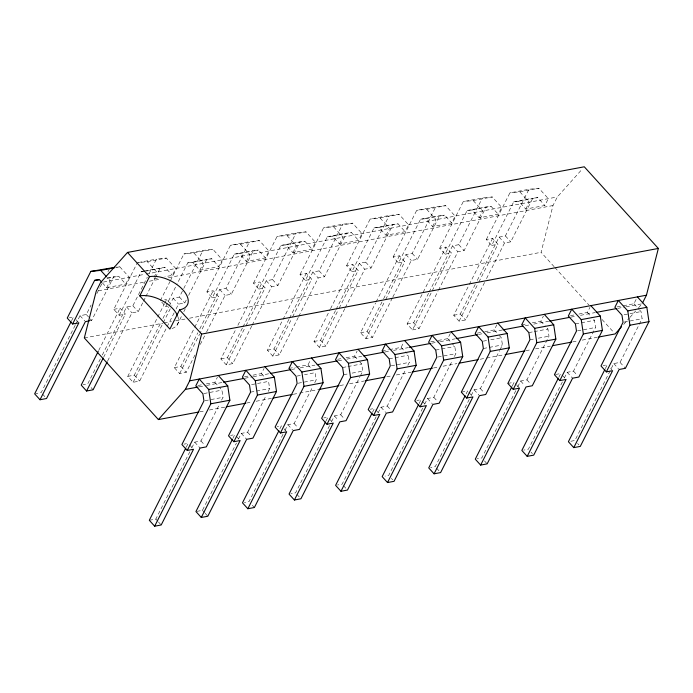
<?xml version="1.0" encoding="UTF-8"?>
<svg xmlns="http://www.w3.org/2000/svg" width="693" height="693" viewBox="0 0 693 693"><rect width="100%" height="100%" fill="white"/><g stroke="black" fill="none" stroke-linecap="round" stroke-linejoin="round"><path stroke-width="0.52" stroke-dasharray="3.46 2.6" d="M554.157 266.71L541.094 252.295L552.988 205.544L557.328 196.959L582.155 169.179M71.561 320.755L73.51 316.909L69.326 317.697M75.173 325.303L41.173 392.61L35.586 393.667M75.658 324.341L80.033 315.687L86.304 314.518L91.112 304.989M96.881 293.563L99.766 287.855M100.251 286.902L102.174 283.091M107.943 271.665L109.39 268.815M102.443 282.943L106.713 287.647L110.17 280.795L107.259 277.59M89.57 320.816L91.658 320.417L113.713 276.767L118.668 276.238L125.771 284.069L129.236 277.226L119.776 266.805L115.818 267.229M113.799 309.355L120.071 308.186L125.424 314.094L119.161 315.263L113.799 309.355L137.361 262.708L147.271 261.651L166.337 258.073L175.788 268.494L172.332 275.338L164.917 276.732M98.692 350.493L120.071 308.186M119.161 315.263L141.207 271.613L143.33 271.214M100.364 358.887L87.734 383.887L83.073 384.762M102.304 355.041L126.594 306.956L132.865 305.786L147.288 277.217M103.569 357.363L125.424 314.094M149.212 273.414L156.427 259.13L166.337 258.073M107.666 360.949L131.956 312.864L138.219 311.694L143.018 302.2M143.494 301.256L145.409 297.453M145.894 296.509L154.998 278.473M155.475 277.529L160.274 268.035L165.229 267.507L172.332 275.338M160.36 300.632L169.976 281.583M170.461 280.63L183.922 253.976L202.988 250.398L212.898 249.341L222.349 259.762L218.893 266.614L199.827 270.183L192.723 262.352L187.768 262.881L176.741 284.71M174.142 312.794L139.657 381.063L133.125 382.285L127.772 376.377L164.198 304.262M164.683 303.3L166.623 299.454L171.985 305.362M161.694 302.105L165.714 306.54L176.265 285.655M127.772 376.377L134.295 375.156L161.01 322.271M162.95 318.425L168.78 306.886M169.265 305.925L173.155 298.233L179.418 297.054L183.264 289.44M133.125 382.285L162.76 323.631M163.245 322.669L170.53 308.246M183.749 288.487L202.988 250.398M176.083 308.948L178.508 304.14L184.78 302.962L186.218 300.112M199.827 270.183L203.283 263.34L193.832 252.919L183.922 253.976M188.617 295.374L206.835 259.312L211.789 258.784L218.893 266.614M177.036 325.138L181.895 315.523M183.836 311.677L185.291 308.792M206.912 291.9L230.483 245.244L249.549 241.675L259.451 240.618L268.91 251.039L265.454 257.883L246.387 261.46L239.284 253.629L234.329 254.149L212.275 297.808L206.912 291.9L213.184 290.722L218.546 296.63L200.086 333.168M194.958 355.024L186.209 372.332L179.686 373.562L174.324 367.654L194.239 328.222M194.724 327.261L213.184 290.722M174.324 367.654L180.856 366.424L197.851 332.77M199.792 328.924L219.707 289.501L225.979 288.323L249.549 241.675M179.686 373.562L199.601 334.13M200.294 344.447L206.124 332.909M206.609 331.947L225.069 295.409L231.341 294.23L253.387 250.58L258.342 250.052L265.454 257.883M246.387 261.46L249.844 254.608L240.393 244.187L230.483 245.244M253.473 283.168L277.044 236.512L296.102 232.943L306.011 231.886L315.471 242.307L312.006 249.151L292.948 252.728L285.837 244.898L280.882 245.426L258.836 289.076L253.473 283.168L259.745 281.999L265.107 287.907L245.677 326.368M251.715 326.1L232.77 363.608L226.247 364.83L220.885 358.922L235.941 329.114M237.89 325.268L259.745 281.999M206.358 383.905L214.839 382.319L217.429 377.183M220.885 358.922L227.408 357.701L242.472 327.893M242.957 326.931L266.268 280.769L272.54 279.6L296.102 232.943M226.247 364.83L245.192 327.33M186.218 447.219L188.167 443.373L183.983 444.152M252.2 325.138L271.63 286.677L277.902 285.507L299.948 241.848L304.903 241.32L312.006 249.151M149.307 520.296L155.83 519.074L189.83 451.767M191.77 447.912L194.69 442.143L200.961 440.973L219.655 403.958M292.948 252.728L296.405 245.885L286.945 235.464L277.044 236.512M221.569 400.164L223.007 397.314L221.942 390.15L219.101 387.015M300.034 274.445L323.605 227.789L342.663 224.211L352.572 223.155L362.023 233.576L358.567 240.428L339.501 243.997L332.397 236.166L327.442 236.694L305.396 280.353L300.034 274.445L306.306 273.267L311.659 279.175L292.229 317.637M298.276 317.377L279.331 354.877L272.808 356.098L267.446 350.19L282.501 320.383M282.987 319.421L306.306 273.267M252.98 375.164L261.46 373.579L264.05 368.442M267.446 350.19L273.969 348.969L289.024 319.161M289.509 318.2L312.829 272.046L319.101 270.868L342.663 224.211M272.808 356.098L291.744 318.598M232.839 438.478L234.78 434.632L230.604 435.412M298.761 316.415L318.191 277.954L324.454 276.776L346.509 233.117L351.464 232.597L358.567 240.428M196.855 511.382L202.451 510.334L236.452 443.018M238.392 439.171L241.311 433.402L247.574 432.233L266.277 395.218M339.501 243.997L342.966 237.153L333.506 226.732L323.605 227.789M268.191 391.424L269.629 388.574L268.563 381.41L249.497 384.987M346.595 265.714L370.157 219.057L389.223 215.48L399.133 214.432L408.584 224.853L405.128 231.696L386.062 235.274L378.958 227.434L374.003 227.962L351.949 271.621L346.595 265.714L352.858 264.535L358.22 270.443L338.79 308.905M344.828 308.645L325.892 346.145L319.36 347.366L314.007 341.467L330.033 309.728M330.518 308.766L352.858 264.535M296.361 367.03L308.013 364.847L310.611 359.71M314.007 341.467L320.53 340.237L335.585 310.429M336.07 309.468L359.39 263.314L365.653 262.136L389.223 215.48M319.36 347.366L338.305 309.866M279.885 428.785L281.341 425.9L277.165 426.68M345.313 307.683L364.743 269.222L371.015 268.044L393.07 224.393L398.025 223.865L405.128 231.696M283.013 434.294L249.012 501.602L244.352 502.477M284.953 430.448L287.872 424.679L294.135 423.501L312.838 386.486M386.062 235.274L389.518 228.421L380.067 218L370.157 219.057M314.752 382.692L316.19 379.842L315.124 372.678L304.53 374.67M393.148 256.982L416.718 210.326L435.784 206.757L445.686 205.7L455.145 216.121L451.689 222.964L432.623 226.542L425.519 218.711L420.564 219.239L398.51 262.89L393.148 256.982L399.419 255.812L404.781 261.711L385.351 300.182M392.359 297.99L372.444 337.422L365.921 338.643L360.559 332.735L375.623 302.928M376.108 301.966L399.419 255.812M346.102 357.709L354.573 356.115L357.172 350.987M360.559 332.735L367.091 331.514L383.116 299.774M383.601 298.813L405.942 254.582L412.214 253.413L435.784 206.757M365.921 338.643L384.866 301.143M325.961 421.015L327.902 417.169L323.726 417.957M392.844 297.028L411.304 260.49L417.576 259.321L439.622 215.662L444.577 215.133L451.689 222.964M329.573 425.563L295.573 492.87L290.904 493.745M331.514 421.716L334.424 415.947L340.696 414.769L359.875 376.81M432.623 226.542L436.079 219.698L426.628 209.277L416.718 210.326M360.351 375.866L362.751 371.119L361.677 363.955L358.835 360.819M439.709 248.259L463.279 201.602L482.337 198.025L492.247 196.968L501.706 207.389L498.241 214.241L479.184 217.81L472.072 209.979L467.125 210.507L445.071 254.158L439.709 248.259L445.98 247.08L451.342 252.988L412.482 329.911L407.12 324.003L445.98 247.08M389.483 349.575L401.134 347.392L403.724 342.255M407.12 324.003L413.643 322.782L428.707 292.974M429.192 292.013L452.503 245.859L458.775 244.681L482.337 198.025M372.513 412.292L374.463 408.446L370.279 409.225M412.482 329.911L419.005 328.69L437.95 291.19M438.435 290.228L457.865 251.767L464.137 250.589L486.183 206.93L491.138 206.401L498.241 214.241M376.126 416.831L342.125 484.147L337.465 485.013M378.075 412.985L380.985 407.215L387.257 406.046L405.951 369.031M479.184 217.81L482.64 210.967L473.189 200.546L463.279 201.602M407.865 365.237L409.303 362.387L408.238 355.223L406.817 353.655M486.33 239.509L509.901 192.862L528.958 189.284L538.868 188.227L548.328 198.648L544.863 205.5L525.805 209.069L518.693 201.239L513.747 201.767L491.692 245.417L486.33 239.509L492.602 238.34L497.964 244.248L478.534 282.709M484.572 282.449L465.627 319.949L459.104 321.171L453.742 315.263L468.797 285.455M469.282 284.494L492.602 238.34M438.158 340.445L447.695 338.66L450.285 333.524M453.742 315.263L460.265 314.042L475.329 284.234M477.269 280.388L499.125 237.119L505.396 235.941L528.958 189.284M459.104 321.171L478.049 283.671M419.074 403.56L421.023 399.714L416.839 400.493M486.512 278.603L504.487 243.018L510.758 241.848L532.804 198.189L537.759 197.661L544.863 205.5M422.687 408.108L388.686 475.415L384.961 476.117M424.627 404.262L427.546 398.492L433.818 397.314L452.512 360.299M525.805 209.069L529.261 202.226L519.811 191.805L509.901 192.862M454.426 356.505L455.864 353.655L454.799 346.491L451.957 343.364M484.719 331.722L494.248 329.929L496.846 324.8M466.12 393.867L467.576 390.982L461.313 392.16M469.248 399.376L435.247 466.684L430.587 467.558M471.188 395.53L474.107 389.761L480.37 388.582L499.549 350.623M500.025 349.67L502.425 344.932L501.36 337.768L498.518 334.632M532.337 322.791L540.809 321.205L543.407 316.069M512.196 386.096L514.137 382.25L516.146 384.468M515.809 390.644L481.808 457.952L477.148 458.827M517.749 386.798L520.66 381.029L526.931 379.859L548.986 336.2L547.912 329.036L545.07 325.901M578.898 314.059L587.369 312.474L589.96 307.337M558.757 377.373L560.698 373.527L554.426 374.696M562.361 381.921L528.361 449.229L523.7 450.103M564.31 378.075L567.22 372.306L573.492 371.127L595.547 327.468L594.473 320.305L591.631 317.169M623.336 305.734L633.93 303.742L636.52 298.614M605.31 368.641L607.259 364.795L603.075 365.583M639.613 310.014L641.034 311.573L642.099 318.745L620.053 362.396L613.781 363.574L574.921 440.497L570.261 441.372M623.674 324.419L629.348 318.061M630.058 317.273L635.732 310.923M638.565 307.744L642.116 303.777L626.186 306.765M138.427 262.508L156.427 259.13M116.597 267.403L119.776 266.805M193.832 252.919L212.898 249.341M240.393 244.187L259.451 240.618M286.945 235.464L306.011 231.886M333.506 226.732L352.572 223.155M380.067 218L399.133 214.432M426.628 209.277L445.686 205.7M473.189 200.546L492.247 196.968M519.811 191.805L538.868 188.227M107.363 277.954L113.713 276.767M144.387 271.015L160.274 268.035M187.768 262.881L206.835 259.312M234.329 254.149L253.387 250.58M280.882 245.426L299.948 241.848M327.442 236.694L346.509 233.117M374.003 227.962L393.07 224.393M420.564 219.239L439.622 215.662M467.125 210.507L486.183 206.93M513.747 201.767L532.804 198.189M107.017 278.421L118.668 276.238M146.162 271.084L165.229 267.507M192.723 262.352L211.789 258.784M239.284 253.629L258.342 250.052M285.837 244.898L304.903 241.32M332.397 236.166L351.464 232.597M378.958 227.434L398.025 223.865M425.519 218.711L444.577 215.133M472.072 209.979L491.138 206.401M518.693 201.239L537.759 197.661M103.439 282.06L145.097 274.255M146.154 274.056L557.328 196.959M106.713 287.647L125.771 284.069M157.502 278.118L153.266 278.915L156.731 272.072L147.271 261.651M98.345 290.783L145.088 282.016M149.333 281.219L161.019 279.028M168.46 277.633L552.988 205.544M164.536 299.844L166.623 299.454M165.714 306.54L167.81 306.141M212.275 297.808L218.546 296.63M258.836 289.076L265.107 287.907M305.396 280.353L311.659 279.175M351.949 271.621L358.22 270.443M398.51 262.89L404.781 261.711M445.071 254.158L451.342 252.988M491.692 245.417L497.964 244.248M84.321 337.941L162.924 323.198M163.99 322.999L171.422 321.604M175.675 320.807L185.239 319.014M189.484 318.217L541.094 252.295M197.886 385.499L202.122 384.702M244.508 376.758L248.744 375.961M288.955 368.425L295.305 367.229M337.63 359.295L340.809 358.697M382.068 350.961L388.426 349.774M430.743 341.84L437.101 340.644M477.304 333.108L483.662 331.921M521.742 324.774L527.044 323.787M570.426 315.653L574.662 314.856M616.987 306.921L622.279 305.925M199.16 386.824L205.526 385.629M206.592 385.429L222.522 382.441M244.837 378.265L252.269 376.871M253.335 376.671L269.265 373.683M291.571 369.499L295.824 368.702M300.069 367.905L314.943 365.116M338.314 360.732L342.559 359.936M346.812 359.139L361.685 356.358M385.048 351.975L389.301 351.178M393.546 350.381L408.42 347.591M431.791 343.208L439.223 341.814M440.289 341.614L455.162 338.825M478.525 334.45L482.778 333.654M487.023 332.857L501.897 330.067M525.268 325.684L529.521 324.887M533.766 324.09L548.639 321.301M570.945 317.117L576.255 316.121M580.509 315.324L595.374 312.543M617.688 308.359L625.121 306.964M203.933 393.529L221.942 390.15M297.115 376.056L300.294 375.459M342.619 367.524L346.855 366.736M347.912 366.536L361.677 363.955M389.171 358.801L408.238 355.223M435.732 350.069L454.799 346.491M483.35 341.138L486.529 340.54M490.765 339.752L501.36 337.768M528.854 332.605L533.09 331.817M534.147 331.618L547.912 329.036M575.415 323.882L594.473 320.305M624.09 314.752L641.034 311.573M205.007 400.693L223.007 397.314M250.563 392.151L269.629 388.574M298.181 383.22L316.19 379.842M343.685 374.688L347.921 373.899M352.157 373.103L362.751 371.119M391.302 365.765L409.303 362.387M437.863 357.034L455.864 353.655M483.359 348.501L502.425 344.932M529.92 339.778L534.156 338.981M538.392 338.184L548.986 336.2M577.538 330.847L595.547 327.468M624.098 322.115L642.099 318.745M199.818 411.815L205.128 410.819M209.381 410.022L225.312 407.034M246.561 403.049L251.871 402.053M256.115 401.256L272.054 398.267M293.295 394.291L298.605 393.295M299.671 393.096L317.732 389.709M340.038 385.525L344.282 384.728M349.593 383.731L364.466 380.942M386.772 376.758L392.091 375.762M396.335 374.965L411.209 372.184M433.515 368L438.825 367.004M443.078 366.207L456.886 363.617M480.258 359.234L485.568 358.238M486.625 358.038L504.686 354.651M525.926 350.675L531.245 349.679M535.49 348.882L550.363 346.093M572.669 341.909L577.979 340.913M582.233 340.116L597.097 337.326M507.865 383.428L514.137 382.25M141.207 271.613L145.175 271.188M633.93 303.742L638.903 309.225M554.885 267.507L589.015 305.128M602.087 319.534L613.703 332.337M587.369 312.474L590.921 316.389M505.396 235.941L510.758 241.848M620.053 362.396L625.407 368.304M499.125 237.119L504.487 243.018M613.781 363.574L618.468 368.745M610.602 368.485L611.945 369.967M540.809 321.205L544.36 325.121M458.775 244.681L464.137 250.589M573.492 371.127L577.512 375.554M452.503 245.859L457.865 251.767M567.22 372.306L572.583 378.205M562.04 375L565.384 378.69M494.248 329.929L497.808 333.844M412.214 253.413L417.576 259.321M526.931 379.859L530.951 384.286M460.265 314.042L465.627 319.949M577.607 443.451L578.941 444.932M405.942 254.582L411.304 260.49M520.66 381.029L524.679 385.464M516.813 385.204L519.499 388.158M447.695 338.66L451.247 342.576M365.653 262.136L371.015 268.044M480.37 388.582L484.39 393.018M413.643 322.782L419.005 328.69M531.046 452.183L532.38 453.655M359.39 263.314L364.743 269.222M474.107 389.761L478.794 394.932M468.918 392.463L472.271 396.153M401.134 347.392L406.107 352.876M319.101 270.868L324.454 276.776M433.818 397.314L437.837 401.741M367.091 331.514L372.444 337.422M484.485 460.906L487.162 463.86M312.829 272.046L318.191 277.954M427.546 398.492L432.233 403.655M422.358 401.186L425.71 404.885M354.573 356.115L358.125 360.039M272.54 279.6L277.902 285.507M387.257 406.046L391.276 410.473M320.53 340.237L325.892 346.145M436.59 468.165L439.267 471.119M266.268 280.769L271.63 286.677M380.985 407.215L385.672 412.387M375.797 409.918L378.482 412.872M308.013 364.847L311.564 368.763M225.979 288.323L231.341 294.23M340.696 414.769L344.716 419.204M273.969 348.969L279.331 354.877M391.363 478.369L392.706 479.842M219.707 289.501L225.069 295.409M334.424 415.947L338.444 420.374M329.244 418.65L331.921 421.604M261.46 373.579L265.012 377.494M179.418 297.054L184.78 302.962M294.135 423.501L298.155 427.936M227.408 357.701L232.77 363.608M343.468 485.62L346.145 488.574M173.155 298.233L178.508 304.14M287.872 424.679L292.559 429.842M284.026 428.854L286.703 431.808M214.839 382.319L218.39 386.235M132.865 305.786L138.219 311.694M247.574 432.233L251.594 436.659M180.856 366.424L186.209 372.332M296.907 494.352L299.593 497.305M126.594 306.956L131.956 312.864M241.311 433.402L246.665 439.31M236.122 436.105L238.799 439.059M86.304 314.518L89.648 318.208M90.324 318.945L91.658 320.417M200.961 440.973L204.981 445.4M134.295 375.156L139.657 381.063M252.356 505.292L254.374 507.51M80.033 315.687L84.719 320.859M194.69 442.143L200.052 448.05M76.187 319.863L78.863 322.817M189.501 444.845L192.186 447.799M91.086 387.578L93.096 389.795M202.451 510.334L204.461 512.543M205.128 513.288L207.813 516.242M42.516 394.092L45.868 397.782M155.83 519.074L157.839 521.283M158.506 522.028L161.192 524.982M177.703 316.103A25.632 13.886 26.8 0 1 171.717 328.629"/><path stroke-width="1.04" d="M158.394 419.577L185.343 389.414L189.683 380.838L201.585 334.078L179.6 309.849A25.632 13.886 26.8 0 0 182.874 289.821A25.632 13.886 26.8 0 0 149.489 276.663L127.512 252.434L100.554 282.597L96.223 291.181L84.321 337.941L158.394 419.577L198.752 412.014M642.593 302.824L646.448 295.201L658.35 248.44L584.277 166.796L127.512 252.434M114.821 267.333L90.809 271.431L67.238 318.087L72.6 323.995L78.863 322.817L40.012 399.748L34.65 393.841L71.076 321.717M72.6 323.995L94.646 280.344L98.882 279.548M98.207 351.455L81.211 385.109L86.564 391.017L93.096 389.795L107.181 361.911M86.564 391.017L103.084 358.324M179.6 309.849L169.889 329.08L139.778 295.894L149.489 276.663M185.733 448.18L149.307 520.296L154.66 526.204L161.192 524.982L200.052 448.05L206.315 446.881L229.885 400.225L227.746 385.897L218.295 375.476M187.257 450.45L210.819 403.794L208.688 389.466L199.229 379.045L195.772 385.897L202.876 393.728L203.941 400.892L181.895 444.542L187.257 450.45L193.52 449.281L154.66 526.204M232.354 439.44L195.928 511.555L201.282 517.463L207.813 516.242L246.665 439.31L252.936 438.141L276.507 391.484L274.367 377.157L264.917 366.736M233.87 441.71L257.441 395.053L255.301 380.726L245.85 370.305L242.394 377.148L249.497 384.987L250.563 392.151L228.517 435.802L233.87 441.71L240.142 440.54L201.282 517.463M278.915 430.708L242.481 502.823L247.843 508.731L254.374 507.51L293.226 430.587L299.497 429.409L323.068 382.753L320.928 368.425L311.478 358.004M280.431 432.986L304.002 386.33L301.862 371.994L292.411 361.573L288.955 368.425L296.058 376.256L297.124 383.42L275.078 427.079L280.431 432.986L286.703 431.808L247.843 508.731M325.476 421.976L289.042 494.1L294.404 500L300.927 498.778L339.787 421.855L346.058 420.677L369.62 374.021L367.489 359.693L358.03 349.272M326.992 424.255L350.563 377.598L348.423 363.271L338.972 352.85L335.507 359.693L342.619 367.524L343.685 374.688L321.63 418.347L326.992 424.255L333.264 423.076L294.404 500M372.028 413.253L335.603 485.369L340.965 491.276L347.488 490.055L386.347 413.123L392.61 411.954L416.181 365.298L414.042 350.961L404.591 340.54M373.553 415.523L397.115 368.867L394.984 354.539L385.525 344.118L382.068 350.961L389.171 358.801L390.246 365.965L368.191 409.615L373.553 415.523L379.816 414.353L340.965 491.276M418.589 404.521L382.164 476.637L387.517 482.545L394.048 481.323L432.908 404.4L439.171 403.222L462.742 356.566L460.602 342.238L451.152 331.817M420.114 406.791L443.676 360.143L441.545 345.807L432.085 335.386L428.629 342.238L435.732 350.069L436.807 357.233L414.752 400.892L420.114 406.791L426.377 405.622L387.517 482.545M465.15 395.79L428.724 467.905L434.078 473.813L440.609 472.591L479.461 395.668L485.732 394.49L509.303 347.834L507.163 333.506L497.713 323.085M466.666 398.068L490.237 351.412L488.097 337.084L478.646 326.663L475.19 333.506L482.293 341.337L483.359 348.501L461.313 392.16L466.666 398.068L472.938 396.89L434.078 473.813M511.711 387.058L475.277 459.182L480.639 465.09L487.162 463.86L526.022 386.937L532.293 385.758L555.855 339.111L553.724 324.774L544.265 314.353M513.227 389.336L536.798 342.68L534.658 328.352L525.207 317.931L521.742 324.774L528.854 332.605L529.92 339.778L507.865 383.428L513.227 389.336L519.499 388.158L480.639 465.09M558.263 378.335L521.838 450.45L527.2 456.358L533.723 455.136L572.583 378.205L578.854 377.035L602.416 330.379L600.285 316.051L590.826 305.63M559.788 380.604L583.35 333.957L581.219 319.62L571.76 309.199L568.303 316.051L575.415 323.882L576.481 331.046L554.426 374.696L559.788 380.604L566.06 379.435L527.2 456.358M604.824 369.603L568.399 441.718L573.761 447.626L580.284 446.405L619.144 369.482L625.407 368.304L648.977 321.647L646.838 307.32L637.387 296.899M606.349 371.881L629.911 325.225L627.78 310.897L618.321 300.476L614.864 307.32L621.967 315.15L623.042 322.314L600.987 365.973L606.349 371.881L612.612 370.703L573.761 447.626M621.543 326.801L615.159 333.939L598.163 337.127M90.809 271.431L100.71 270.374L114.484 267.793M89.57 320.816L85.395 321.595L46.535 398.518L40.012 399.748M201.585 334.078L658.35 248.44M189.683 380.838L646.448 295.201M185.343 389.414L198.094 387.023M223.588 382.241L243.771 378.465M270.331 373.484L290.514 369.698M317.065 364.717L337.248 360.932M363.808 355.959L383.991 352.174M409.485 347.392L430.725 343.407M456.219 338.626L477.468 334.65M502.962 329.868L523.146 326.082M549.696 321.102L569.88 317.316M596.439 312.344L616.623 308.558M208.688 389.466L227.746 385.897M255.301 380.726L274.367 377.157M301.862 371.994L320.928 368.425M348.423 363.271L367.489 359.693M394.984 354.539L414.042 350.961M441.545 345.807L460.602 342.238M488.097 337.084L507.163 333.506M534.658 328.352L553.724 324.774M581.219 319.62L600.285 316.051M627.78 310.897L646.838 307.32M210.819 403.794L229.885 400.225M257.441 395.053L276.507 391.484M304.002 386.33L323.068 382.753M350.563 377.598L369.62 374.021M397.115 368.867L416.181 365.298M443.676 360.143L462.742 356.566M490.237 351.412L509.303 347.834M536.798 342.68L555.855 339.111M583.35 333.957L602.416 330.379M629.911 325.225L648.977 321.647M226.377 406.834L245.495 403.248M273.111 398.068L292.238 394.49M318.789 389.509L338.972 385.724M365.532 380.743L384.65 377.157M412.266 371.985L432.449 368.2M459.009 363.219L478.127 359.632M505.751 354.452L524.87 350.875M552.486 345.694L571.604 342.108M94.646 280.344L99.601 279.816L101.732 282.164M100.71 270.374L106.531 276.793M139.778 295.894A25.632 13.886 26.8 0 1 177.339 315.22"/></g></svg>
